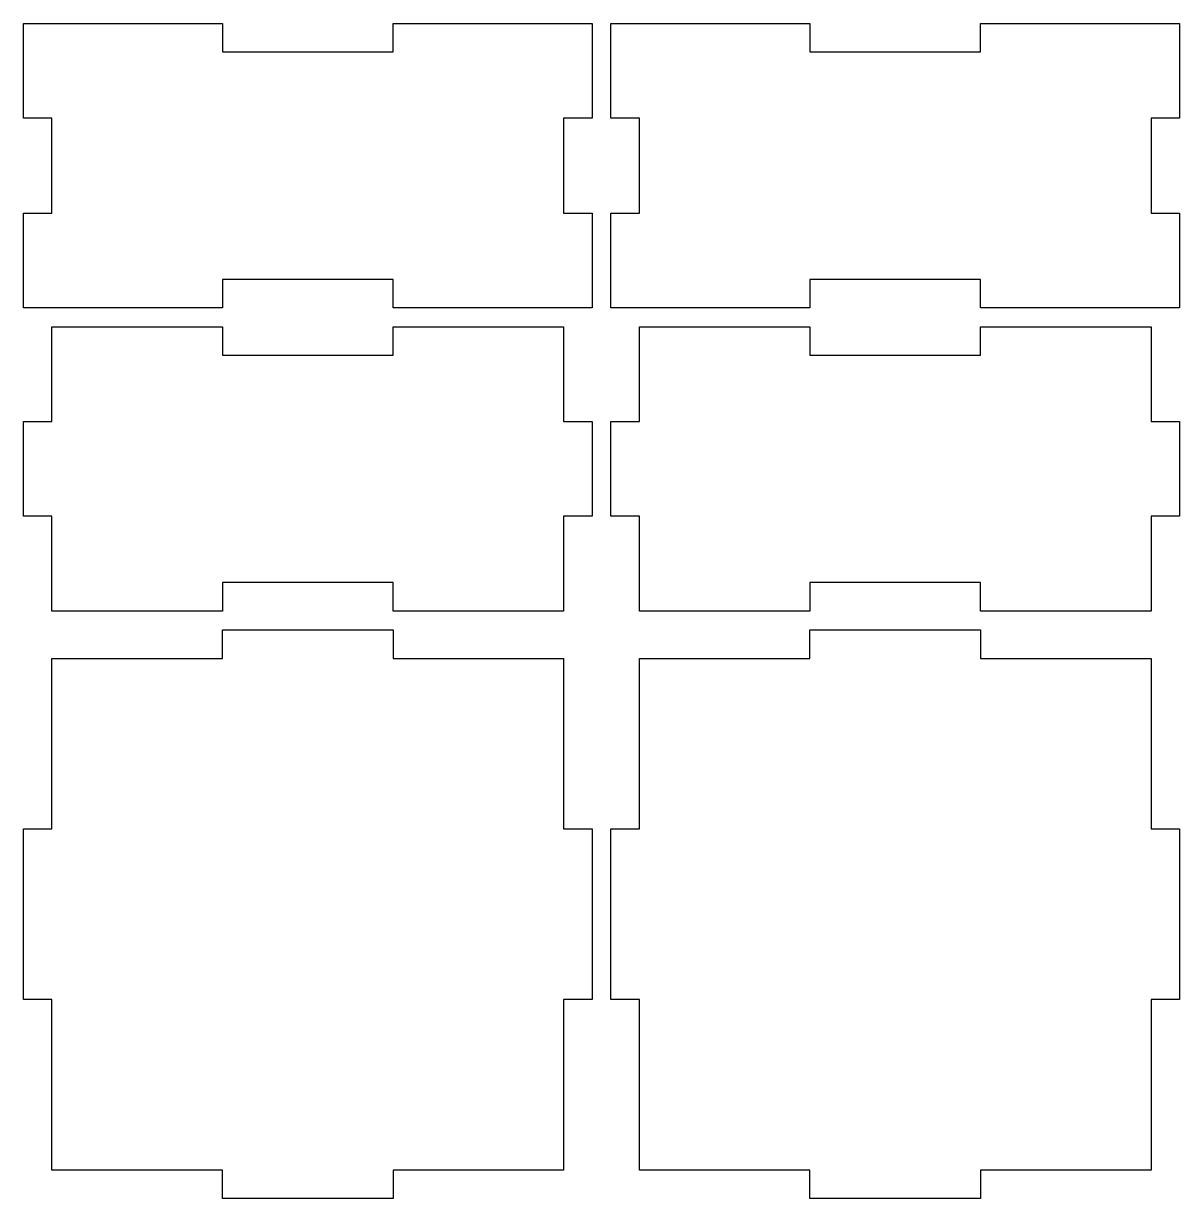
# Model space of a CAD drawing. Extents: x 0 to 122, y 0 to 124.
import ezdxf

# ---------------------------------------------------------------- set-up
doc = ezdxf.new("R2010")
doc.units = 0
doc.layers.get('0').update_dxf_attribs({"linetype": 'continuous'})

msp = doc.modelspace()

# ---------------------------------------------------------------- linework, layer by layer
at = {"color": 7}
for points in [[(0, 124), (21, 124), (21, 121), (39, 121), (39, 124), (60, 124), (60, 114), (57, 114), (57, 104), (60, 104), (60, 94), (39, 94), (39, 97), (21, 97), (21, 94), (0, 94), (0, 104), (3, 104), (3, 114), (0, 114)], [(62, 124), (83, 124), (83, 121), (101, 121), (101, 124), (122, 124), (122, 114), (119, 114), (119, 104), (122, 104), (122, 94), (101, 94), (101, 97), (83, 97), (83, 94), (62, 94), (62, 104), (65, 104), (65, 114), (62, 114)], [(3, 92), (21, 92), (21, 89), (39, 89), (39, 92), (57, 92), (57, 82), (60, 82), (60, 72), (57, 72), (57, 62), (39, 62), (39, 65), (21, 65), (21, 62), (3, 62), (3, 72), (0, 72), (0, 82), (3, 82)], [(65, 92), (83, 92), (83, 89), (101, 89), (101, 92), (119, 92), (119, 82), (122, 82), (122, 72), (119, 72), (119, 62), (101, 62), (101, 65), (83, 65), (83, 62), (65, 62), (65, 72), (62, 72), (62, 82), (65, 82)], [(3, 57), (21, 57), (21, 60), (39, 60), (39, 57), (57, 57), (57, 39), (60, 39), (60, 21), (57, 21), (57, 3), (39, 3), (39, 0), (21, 0), (21, 3), (3, 3), (3, 21), (0, 21), (0, 39), (3, 39)], [(65, 57), (83, 57), (83, 60), (101, 60), (101, 57), (119, 57), (119, 39), (122, 39), (122, 21), (119, 21), (119, 3), (101, 3), (101, 0), (83, 0), (83, 3), (65, 3), (65, 21), (62, 21), (62, 39), (65, 39)]]:
    msp.add_lwpolyline(points, close=True, dxfattribs=at)

doc.saveas('drawing.dxf')
